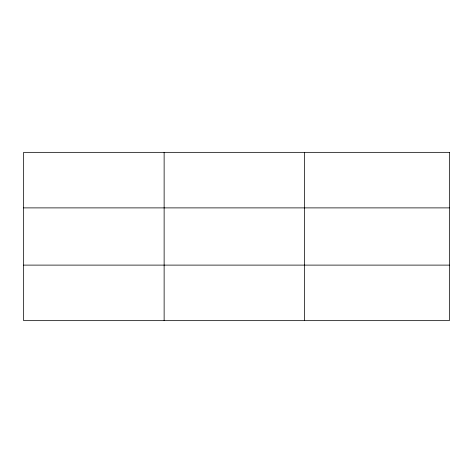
<?xml version="1.0" encoding="UTF-8"?>
<svg xmlns="http://www.w3.org/2000/svg" width="473" height="473" viewBox="0 0 473 473"><rect width="100%" height="100%" fill="white"/><g stroke="black" fill="none" stroke-linecap="round" stroke-linejoin="round"><path stroke-width="0.71" d="M164.131 152.347L164.131 320.653M304.612 152.347L304.612 320.653M23.65 207.889L449.35 207.889M23.65 265.111L449.35 265.111M449.35 152.347L449.35 320.653L23.65 320.653L23.65 152.347L449.35 152.347"/></g></svg>
